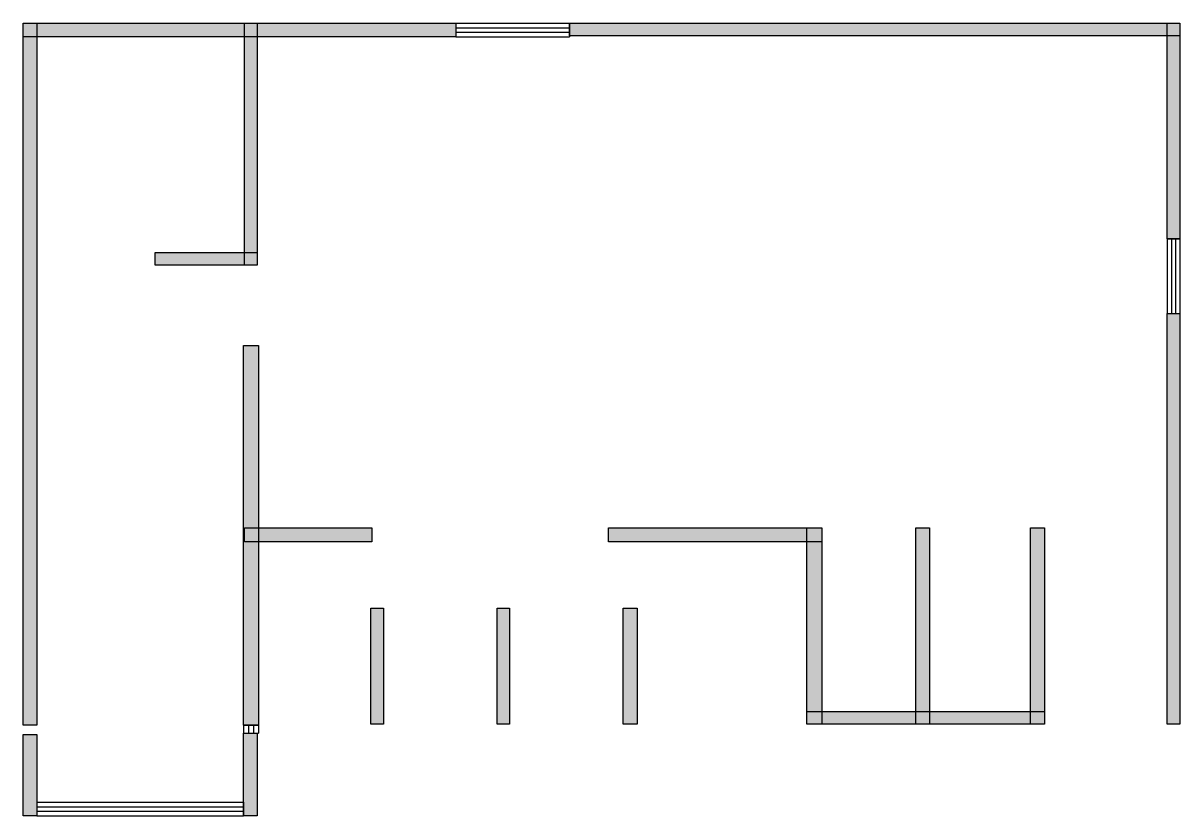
# Model space of a CAD drawing. Header units: centimetres. Extents: x 1 to 1316, y 0 to 901.
import ezdxf

# ---------------------------------------------------------------- set-up
doc = ezdxf.new("R2010")
doc.units = ezdxf.units.CM
doc.layers.add('WALL', color=7, linetype='Continuous')
doc.layers.add('WINDOW', color=5, linetype='Continuous')

msp = doc.modelspace()

# ---------------------------------------------------------------- hatches: boundary and pattern name
at = {"layer": 'WALL'}
h = msp.add_hatch(color=256, dxfattribs=at)
h.dxf.hatch_style = 1
h.paths.add_polyline_path([(1.3, 901.3), (493, 901.3), (493, 885.7), (1.3, 885.7)])
h = msp.add_hatch(color=256, dxfattribs=at)
h.dxf.hatch_style = 1
h.paths.add_polyline_path([(1.3, 901.3), (17, 901.3), (17, 103), (1.3, 103)])
h = msp.add_hatch(color=256, dxfattribs=at)
h.dxf.hatch_style = 1
h.paths.add_polyline_path([(253, 901.3), (267.4, 901.3), (267.4, 626.1), (253, 626.1)])
h = msp.add_hatch(color=256, dxfattribs=at)
h.dxf.hatch_style = 1
h.paths.add_polyline_path([(622.2, 901.3), (1316.1, 901.3), (1316.1, 887), (622.2, 887)])
h = msp.add_hatch(color=256, dxfattribs=at)
h.dxf.hatch_style = 1
h.paths.add_polyline_path([(1301.7, 901.3), (1316.1, 901.3), (1316.1, 656.1), (1301.7, 656.1)])
h = msp.add_hatch(color=256, dxfattribs=at)
h.dxf.hatch_style = 1
h.paths.add_polyline_path([(151.3, 640.4), (267.4, 640.4), (267.4, 626.1), (151.3, 626.1)])
h = msp.add_hatch(color=256, dxfattribs=at)
h.dxf.hatch_style = 1
h.paths.add_polyline_path([(1301.7, 571.3), (1316.1, 571.3), (1316.1, 104.3), (1301.7, 104.3)])
h = msp.add_hatch(color=256, dxfattribs=at)
h.dxf.hatch_style = 1
h.paths.add_polyline_path([(251.7, 534.8), (268.7, 534.8), (268.7, 103), (251.7, 103)])
h = msp.add_hatch(color=256, dxfattribs=at)
h.dxf.hatch_style = 1
h.paths.add_polyline_path([(253, 327.4), (397.8, 327.4), (397.8, 311.7), (253, 311.7)])
h = msp.add_hatch(color=256, dxfattribs=at)
h.dxf.hatch_style = 1
h.paths.add_polyline_path([(666.5, 327.4), (909.1, 327.4), (909.1, 311.7), (666.5, 311.7)])
h = msp.add_hatch(color=256, dxfattribs=at)
h.dxf.hatch_style = 1
h.paths.add_polyline_path([(892.2, 327.4), (909.1, 327.4), (909.1, 104.3), (892.2, 104.3)])
h = msp.add_hatch(color=256, dxfattribs=at)
h.dxf.hatch_style = 1
h.paths.add_polyline_path([(1016.1, 327.4), (1031.7, 327.4), (1031.7, 104.3), (1016.1, 104.3)])
h = msp.add_hatch(color=256, dxfattribs=at)
h.dxf.hatch_style = 1
h.paths.add_polyline_path([(1146.5, 327.4), (1162.2, 327.4), (1162.2, 104.3), (1146.5, 104.3)])
h = msp.add_hatch(color=256, dxfattribs=at)
h.dxf.hatch_style = 1
h.paths.add_polyline_path([(396.5, 236.1), (410.9, 236.1), (410.9, 104.3), (396.5, 104.3)])
h = msp.add_hatch(color=256, dxfattribs=at)
h.dxf.hatch_style = 1
h.paths.add_polyline_path([(540, 236.1), (554.3, 236.1), (554.3, 104.3), (540, 104.3)])
h = msp.add_hatch(color=256, dxfattribs=at)
h.dxf.hatch_style = 1
h.paths.add_polyline_path([(683.5, 236.1), (699.1, 236.1), (699.1, 104.3), (683.5, 104.3)])
h = msp.add_hatch(color=256, dxfattribs=at)
h.dxf.hatch_style = 1
h.paths.add_polyline_path([(892.2, 118.7), (1162.2, 118.7), (1162.2, 104.3), (892.2, 104.3)])
h = msp.add_hatch(color=256, dxfattribs=at)
h.dxf.hatch_style = 1
h.paths.add_polyline_path([(1.3, 92.6), (17, 92.6), (17, 0), (1.3, 0)])
h = msp.add_hatch(color=256, dxfattribs=at)
h.dxf.hatch_style = 1
h.paths.add_polyline_path([(251.7, 93.9), (267.4, 93.9), (267.4, 0), (251.7, 0)])

# ---------------------------------------------------------------- linework, layer by layer
for points in [[(1.3, 901.3), (493, 901.3), (493, 885.7), (1.3, 885.7)], [(1.3, 901.3), (17, 901.3), (17, 103), (1.3, 103)], [(253, 901.3), (267.4, 901.3), (267.4, 626.1), (253, 626.1)], [(622.2, 901.3), (1316.1, 901.3), (1316.1, 887), (622.2, 887)], [(1301.7, 901.3), (1316.1, 901.3), (1316.1, 656.1), (1301.7, 656.1)], [(151.3, 640.4), (267.4, 640.4), (267.4, 626.1), (151.3, 626.1)], [(1301.7, 571.3), (1316.1, 571.3), (1316.1, 104.3), (1301.7, 104.3)], [(251.7, 534.8), (268.7, 534.8), (268.7, 103), (251.7, 103)], [(253, 327.4), (397.8, 327.4), (397.8, 311.7), (253, 311.7)], [(666.5, 327.4), (909.1, 327.4), (909.1, 311.7), (666.5, 311.7)], [(892.2, 327.4), (909.1, 327.4), (909.1, 104.3), (892.2, 104.3)], [(1016.1, 327.4), (1031.7, 327.4), (1031.7, 104.3), (1016.1, 104.3)], [(1146.5, 327.4), (1162.2, 327.4), (1162.2, 104.3), (1146.5, 104.3)], [(396.5, 236.1), (410.9, 236.1), (410.9, 104.3), (396.5, 104.3)], [(540, 236.1), (554.3, 236.1), (554.3, 104.3), (540, 104.3)], [(683.5, 236.1), (699.1, 236.1), (699.1, 104.3), (683.5, 104.3)], [(892.2, 118.7), (1162.2, 118.7), (1162.2, 104.3), (892.2, 104.3)], [(1.3, 92.6), (17, 92.6), (17, 0), (1.3, 0)], [(251.7, 93.9), (267.4, 93.9), (267.4, 0), (251.7, 0)]]:
    msp.add_lwpolyline(points, close=True, dxfattribs=at)
at = {"layer": 'WINDOW'}
for p, q in [((493, 901.3), (622.2, 901.3)), ((493, 901.3), (493, 885.7)), ((493, 896.1), (622.2, 896.1)), ((622.2, 901.3), (622.2, 885.7)), ((493, 890.9), (622.2, 890.9)), ((493, 885.7), (622.2, 885.7)), ((1301.7, 656.1), (1301.7, 571.3)), ((1301.7, 656.1), (1316.1, 656.1)), ((1306.5, 656.1), (1306.5, 571.3)), ((1311.3, 656.1), (1311.3, 571.3)), ((1316.1, 656.1), (1316.1, 571.3)), ((1301.7, 571.3), (1316.1, 571.3)), ((251.7, 103), (251.7, 93.9)), ((251.7, 103), (268.7, 103)), ((251.7, 93.9), (268.7, 93.9)), ((257.4, 103), (257.4, 93.9)), ((263, 103), (263, 93.9)), ((268.7, 103), (268.7, 93.9)), ((17, 15.7), (251.7, 15.7)), ((17, 15.7), (17, 0)), ((251.7, 15.7), (251.7, 0)), ((17, 10.4), (251.7, 10.4)), ((17, 5.2), (251.7, 5.2)), ((17, 0), (251.7, 0))]:
    msp.add_line(p, q, dxfattribs=at)

doc.saveas('drawing.dxf')
